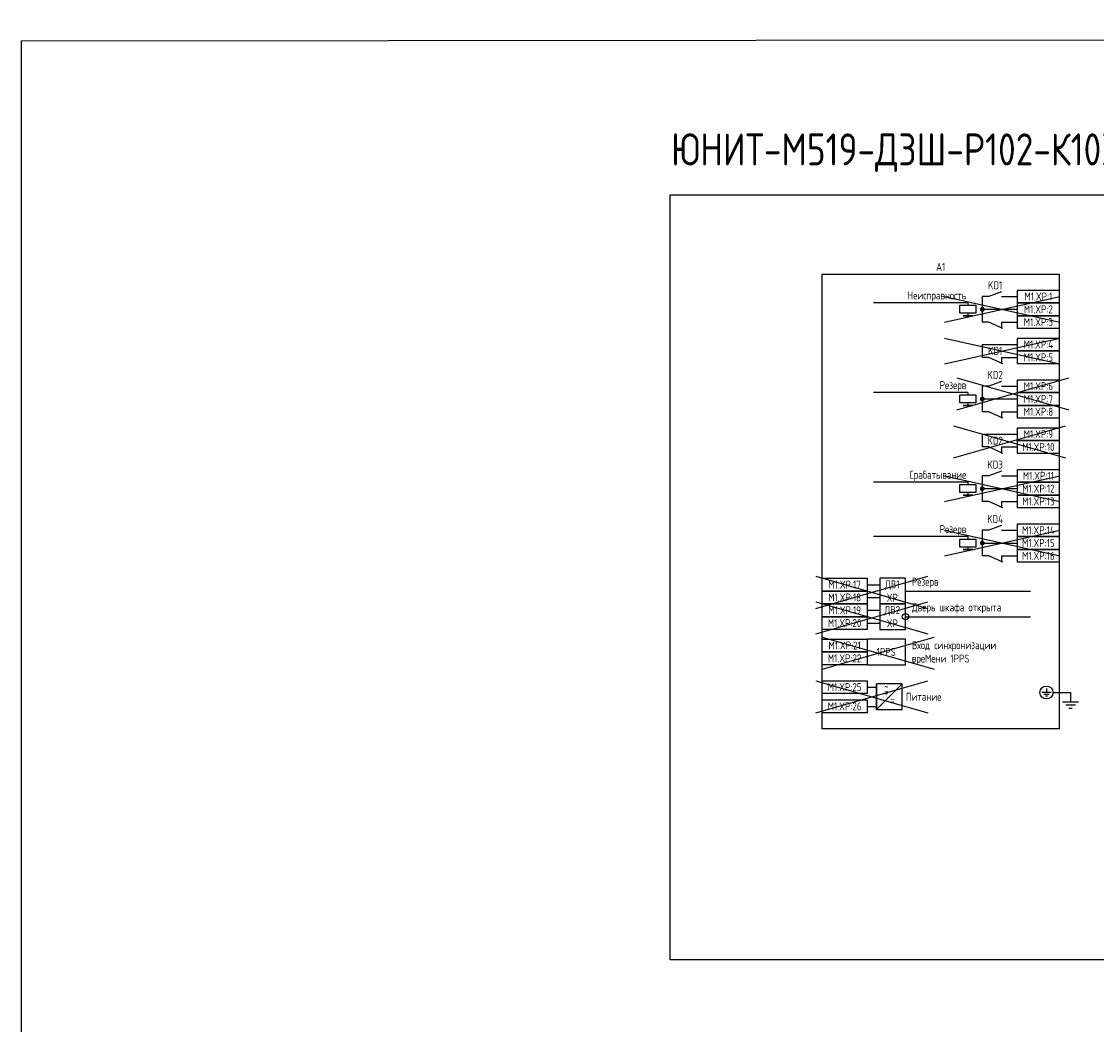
# Model space of a CAD drawing. Header units: millimetres. Extents: x -1043 to 5194, y -96 to 1568.
# Drawn here: x -1042.6 to -706.3, y 304.1 to 618 of the extents above; entities that cross this region are included whole.
import ezdxf

# ---------------------------------------------------------------- set-up
doc = ezdxf.new("R2010")
doc.units = ezdxf.units.MM
doc.styles.add('Gost_type_A', font='GOST_A.TTF')

# ---------------------------------------------------------------- blocks, each defined once
blk = doc.blocks.new('POINT')
at = {"const_width": 0.75}
blk.add_lwpolyline([(-0.375, 0, 1), (0.375, 0, 1)], format="xyb", close=True, dxfattribs=at)

msp = doc.modelspace()

# ---------------------------------------------------------------- linework, layer by layer
at = {"color": 210}
for p, q in [((-754.37, 532.12), (-718.37, 524.12)), ((-754.37, 524.12), (-718.37, 532.12)), ((-754.37, 519.12), (-718.37, 511.12)), ((-754.37, 511.12), (-718.37, 519.12)), ((-754.37, 476.12), (-718.37, 468.12)), ((-754.37, 468.12), (-718.37, 476.12)), ((-754.37, 459.12), (-718.37, 451.12)), ((-754.37, 451.12), (-718.37, 459.12)), ((-794.56, 436.73), (-759.56, 426.73)), ((-794.56, 426.73), (-759.56, 436.73)), ((-794.56, 412.12), (-759.56, 402.12)), ((-794.56, 402.12), (-759.56, 412.12))]:
    msp.add_line(p, q, dxfattribs=at)
at = {"ltscale": 1.08}
for p, q in [((-740.56, 532.12), (-742.56, 532.12)), ((-742.56, 532.12), (-742.56, 524.12)), ((-736.56, 532.12), (-731.56, 532.12)), ((-742.56, 528.12), (-731.56, 528.12)), ((-740.56, 524.12), (-742.56, 524.12)), ((-736.56, 524.12), (-731.56, 524.12)), ((-742.56, 517.12), (-731.56, 517.12)), ((-740.56, 513.12), (-742.56, 513.12)), ((-736.56, 513.12), (-731.56, 513.12)), ((-740.56, 504.12), (-742.56, 504.12)), ((-742.56, 504.12), (-742.56, 496.12)), ((-736.56, 504.12), (-731.56, 504.12)), ((-742.56, 500.12), (-731.56, 500.12)), ((-740.56, 496.12), (-742.56, 496.12)), ((-736.56, 496.12), (-731.56, 496.12)), ((-742.56, 489.12), (-731.56, 489.12)), ((-740.56, 485.12), (-742.56, 485.12)), ((-736.56, 485.12), (-731.56, 485.12)), ((-740.56, 476.12), (-742.56, 476.12)), ((-742.56, 476.12), (-742.56, 468.12)), ((-736.56, 476.12), (-731.56, 476.12)), ((-742.56, 472.12), (-731.56, 472.12)), ((-740.56, 468.12), (-742.56, 468.12)), ((-736.56, 468.12), (-731.56, 468.12)), ((-740.56, 459.12), (-742.56, 459.12)), ((-742.56, 459.12), (-742.56, 451.12)), ((-736.56, 459.12), (-731.56, 459.12)), ((-742.56, 455.12), (-731.56, 455.12)), ((-740.56, 451.12), (-742.56, 451.12)), ((-736.56, 451.12), (-731.56, 451.12))]:
    msp.add_line(p, q, dxfattribs=at)
at = {"ltscale": 4.32}
for p, q in [((-736.56, 533.62), (-740.56, 532.12)), ((-736.17, 522.12), (-740.56, 524.12)), ((-736.17, 511.12), (-740.56, 513.12)), ((-736.56, 505.62), (-740.56, 504.12)), ((-736.17, 494.12), (-740.56, 496.12)), ((-736.17, 483.12), (-740.56, 485.12)), ((-736.56, 477.62), (-740.56, 476.12)), ((-736.17, 466.12), (-740.56, 468.12)), ((-736.56, 460.62), (-740.56, 459.12)), ((-736.17, 449.12), (-740.56, 451.12)), ((-721.11, 408.44), (-723.96, 408.44)), ((-721.68, 407.87), (-723.39, 407.87)), ((-722.25, 407.3), (-722.82, 407.3)), ((-722.53, 409.72), (-722.53, 408.44)), ((-715, 408.44), (-715, 405.44)), ((-712.5, 405.44), (-717.5, 405.44)), ((-713.5, 404.44), (-716.5, 404.44)), ((-714.5, 403.44), (-715.5, 403.44))]:
    msp.add_line(p, q, dxfattribs=at)
for p, q in [((-747.06, 530.12), (-776.56, 530.12)), ((-747.06, 530.12), (-747.06, 529.37)), ((-747.06, 526.87), (-747.06, 526.12)), ((-736.56, 524.12), (-736.56, 522.12)), ((-742.56, 517.12), (-742.56, 513.12)), ((-736.56, 513.12), (-736.56, 511.12)), ((-747.06, 502.12), (-776.56, 502.12)), ((-747.06, 502.12), (-747.06, 501.37)), ((-747.06, 498.87), (-747.06, 498.12)), ((-736.56, 496.12), (-736.56, 494.12)), ((-742.56, 489.12), (-742.56, 485.12)), ((-736.56, 485.12), (-736.56, 483.12)), ((-747.06, 474.12), (-776.56, 474.12)), ((-747.06, 474.12), (-747.06, 473.37)), ((-747.06, 470.87), (-747.06, 470.12)), ((-736.56, 468.12), (-736.56, 466.12)), ((-747.06, 457.12), (-776.56, 457.12)), ((-747.06, 457.12), (-747.06, 456.37)), ((-747.06, 453.87), (-747.06, 453.12)), ((-736.56, 451.12), (-736.56, 449.12)), ((-778.56, 442.12), (-774.56, 442.12)), ((-778.56, 438.12), (-774.56, 438.12)), ((-766.56, 440.12), (-727.56, 440.12)), ((-778.56, 434.12), (-774.56, 434.12)), ((-766.56, 432.12), (-727.56, 432.12)), ((-778.56, 430.12), (-774.56, 430.12)), ((-775.56, 403.12), (-775.56, 411.12)), ((-775.56, 403.12), (-767.56, 411.12)), ((-720.51, 408.44), (-715, 408.44))]:
    msp.add_line(p, q)
at = {"color": 3}
for p, q in [((-750.56, 506.73), (-715.56, 496.73)), ((-750.56, 496.73), (-715.56, 506.73)), ((-751.56, 491.73), (-716.56, 481.73)), ((-751.56, 481.73), (-716.56, 491.73)), ((-794.56, 444.73), (-759.56, 434.73)), ((-794.56, 434.73), (-759.56, 444.73)), ((-792.56, 425.73), (-757.56, 415.73)), ((-792.56, 415.73), (-757.56, 425.73))]:
    msp.add_line(p, q, dxfattribs=at)
at = {"ltscale": 4}
for p, q in [((-778.56, 410.12), (-775.56, 410.12)), ((-778.56, 404.12), (-775.56, 404.12))]:
    msp.add_line(p, q, dxfattribs=at)
for points in [[(-1042.57, 612), (5193.89, 618), (5193.89, -90), (-1042.57, -96)], [(-840, 563.88), (460.25, 563.88), (460.25, 325), (-840, 325)], [(-792.56, 539.12), (-718.56, 539.12), (-718.56, 397.12), (-792.56, 397.12)], [(-731.56, 534.12), (-718.56, 534.12), (-718.56, 530.12), (-731.56, 530.12)], [(-744.56, 529.37), (-744.56, 526.87), (-749.56, 526.87), (-749.56, 529.37)], [(-731.56, 530.12), (-718.56, 530.12), (-718.56, 526.12), (-731.56, 526.12)], [(-745.56, 526.12), (-748.56, 526.12)], [(-731.56, 526.12), (-718.56, 526.12), (-718.56, 522.12), (-731.56, 522.12)], [(-731.56, 519.12), (-718.56, 519.12), (-718.56, 515.12), (-731.56, 515.12)], [(-731.56, 515.12), (-718.56, 515.12), (-718.56, 511.12), (-731.56, 511.12)], [(-731.56, 506.12), (-718.56, 506.12), (-718.56, 502.12), (-731.56, 502.12)], [(-744.56, 501.37), (-744.56, 498.87), (-749.56, 498.87), (-749.56, 501.37)], [(-731.56, 502.12), (-718.56, 502.12), (-718.56, 498.12), (-731.56, 498.12)], [(-745.56, 498.12), (-748.56, 498.12)], [(-731.56, 498.12), (-718.56, 498.12), (-718.56, 494.12), (-731.56, 494.12)], [(-731.56, 491.12), (-718.56, 491.12), (-718.56, 487.12), (-731.56, 487.12)], [(-731.56, 487.12), (-718.56, 487.12), (-718.56, 483.12), (-731.56, 483.12)], [(-731.56, 478.12), (-718.56, 478.12), (-718.56, 474.12), (-731.56, 474.12)], [(-744.56, 473.37), (-744.56, 470.87), (-749.56, 470.87), (-749.56, 473.37)], [(-731.56, 474.12), (-718.56, 474.12), (-718.56, 470.12), (-731.56, 470.12)], [(-745.56, 470.12), (-748.56, 470.12)], [(-731.56, 470.12), (-718.56, 470.12), (-718.56, 466.12), (-731.56, 466.12)], [(-731.56, 461.12), (-718.56, 461.12), (-718.56, 457.12), (-731.56, 457.12)], [(-744.56, 456.37), (-744.56, 453.87), (-749.56, 453.87), (-749.56, 456.37)], [(-731.56, 457.12), (-718.56, 457.12), (-718.56, 453.12), (-731.56, 453.12)], [(-745.56, 453.12), (-748.56, 453.12)], [(-731.56, 453.12), (-718.56, 453.12), (-718.56, 449.12), (-731.56, 449.12)], [(-792.56, 444.12), (-778.56, 444.12), (-778.56, 440.12), (-792.56, 440.12)], [(-792.56, 440.12), (-778.56, 440.12), (-778.56, 436.12), (-792.56, 436.12)], [(-792.56, 436.12), (-778.56, 436.12), (-778.56, 432.12), (-792.56, 432.12)], [(-792.56, 432.12), (-778.56, 432.12), (-778.56, 428.12), (-792.56, 428.12)], [(-792.56, 425.12), (-778.56, 425.12), (-778.56, 421.12), (-792.56, 421.12)], [(-792.56, 421.12), (-778.56, 421.12), (-778.56, 417.12), (-792.56, 417.12)], [(-792.56, 412.12), (-778.56, 412.12), (-778.56, 408.12), (-792.56, 408.12)], [(-792.56, 406.12), (-778.56, 406.12), (-778.56, 402.12), (-792.56, 402.12)]]:
    msp.add_lwpolyline(points, close=True)
for points in [[(-774.56, 436.12), (-766.56, 436.12), (-766.56, 444.12), (-774.56, 444.12)], [(-774.56, 428.12), (-766.56, 428.12), (-766.56, 436.12), (-774.56, 436.12)], [(-778.56, 417.12), (-766.56, 417.12), (-766.56, 425.12), (-778.56, 425.12)], [(-775.56, 403.12), (-767.56, 403.12), (-767.56, 411.12), (-775.56, 411.12)]]:
    msp.add_lwpolyline(points, close=True, dxfattribs=at)
for centre, radius in [((-766.56, 432.12), 1), ((-722.53, 408.44), 2.02)]:
    msp.add_circle(centre, radius)

# ---------------------------------------------------------------- block references
for p in [(-742.56, 528.12), (-742.56, 500.12), (-742.56, 472.12), (-742.56, 455.12)]:
    msp.add_blockref('POINT', p)

# ---------------------------------------------------------------- texts
at = {"style": 'Gost_type_A'}
for s, insert, char_height, width, attachment_point, line_spacing_factor in [('ЮНИТ-М519-ДЗШ-Р102-К103-К103-К103-х-х-В101-В101-В101-В101-В101-М1С4.0С00-С01.03', (-839.73, 571), 10, 855, 7, 0.9), ('A1', (-755.56, 540.12), 2.5, 74.0002, 8, 0.9), ('Неисправность', (-747.56, 532.12), 2.5, 37, 6, 0.8), ('Резерв', (-747.56, 504.12), 2.5, 37, 6, 0.8), ('Срабатывание', (-747.56, 476.12), 2.5, 37, 6, 0.8), ('Резерв', (-747.56, 459.12), 2.5, 37, 6, 0.8)]:
    msp.add_mtext(s, dxfattribs=dict(at, insert=insert, char_height=char_height, width=width, attachment_point=attachment_point, line_spacing_factor=line_spacing_factor))
at = {"char_height": 2.5, "style": 'Gost_type_A'}
for s, insert, width, attachment_point in [('KD1', (-738.56, 535.62), 8, 5), ('M1.XP:1', (-725.06, 532.12), 13, 5), ('M1.XP:2', (-725.06, 528.12), 13, 5), ('M1.XP:3', (-725.06, 524.12), 13, 5), ('M1.XP:4', (-725.06, 517.12), 13, 5), ('KD1', (-738.56, 515.12), 8, 5), ('M1.XP:5', (-725.06, 513.12), 13, 5), ('KD2', (-738.56, 507.62), 8, 5), ('M1.XP:6', (-725.06, 504.12), 13, 5), ('M1.XP:7', (-725.06, 500.12), 13, 5), ('M1.XP:8', (-725.06, 496.12), 13, 5), ('KD2', (-738.56, 487.12), 8, 5), ('M1.XP:9', (-725.06, 489.12), 13, 5), ('M1.XP:10', (-725.06, 485.12), 13, 5), ('KD3', (-738.56, 479.62), 8, 5), ('M1.XP:11', (-725.06, 476.12), 13, 5), ('M1.XP:12', (-725.06, 472.12), 13, 5), ('M1.XP:13', (-725.06, 468.12), 13, 5), ('KD4', (-738.56, 462.62), 8, 5), ('M1.XP:14', (-725.06, 459.12), 13, 5), ('M1.XP:15', (-725.06, 455.12), 13, 5), ('M1.XP:16', (-725.06, 451.12), 13, 5), ('Резерв', (-764.56, 441.12), 27.8465, 7), ('M1.XP:17', (-785.56, 442.12), 14, 5), ('ДВ1 XP', (-770.68, 440.12), 7.7588, 5), ('M1.XP:18', (-785.56, 438.12), 14, 5), ('M1.XP:19', (-785.56, 434.12), 14, 5), ('ДВ2 XP', (-770.68, 432.12), 7.7588, 5), ('Дверь шкафа открыта', (-764.56, 433.12), 35.9749, 7), ('M1.XP:20', (-785.56, 430.12), 14, 5), ('M1.XP:21', (-785.56, 423.12), 14, 5), ('Вход синхронизации\\PвреMени 1PPS', (-764.56, 417.12), 35.9749, 7), ('M1.XP:22', (-785.56, 419.12), 14, 5), ('1PPS', (-772.56, 421.12), 12, 5), ('M1.XP:25', (-785.56, 410.12), 13.9956, 5), ('~', (-772.56, 410.16), 2.7, 5), ('=', (-772.56, 408.66), 6, 5), ('Питание', (-760.89, 407.11), 11.3452, 5), ('M1.XP:26', (-785.56, 404.12), 13.9956, 5), ('=', (-770.56, 406.12), 6, 5)]:
    msp.add_mtext(s, dxfattribs=dict(at, insert=insert, width=width, attachment_point=attachment_point))

doc.saveas('drawing.dxf')
